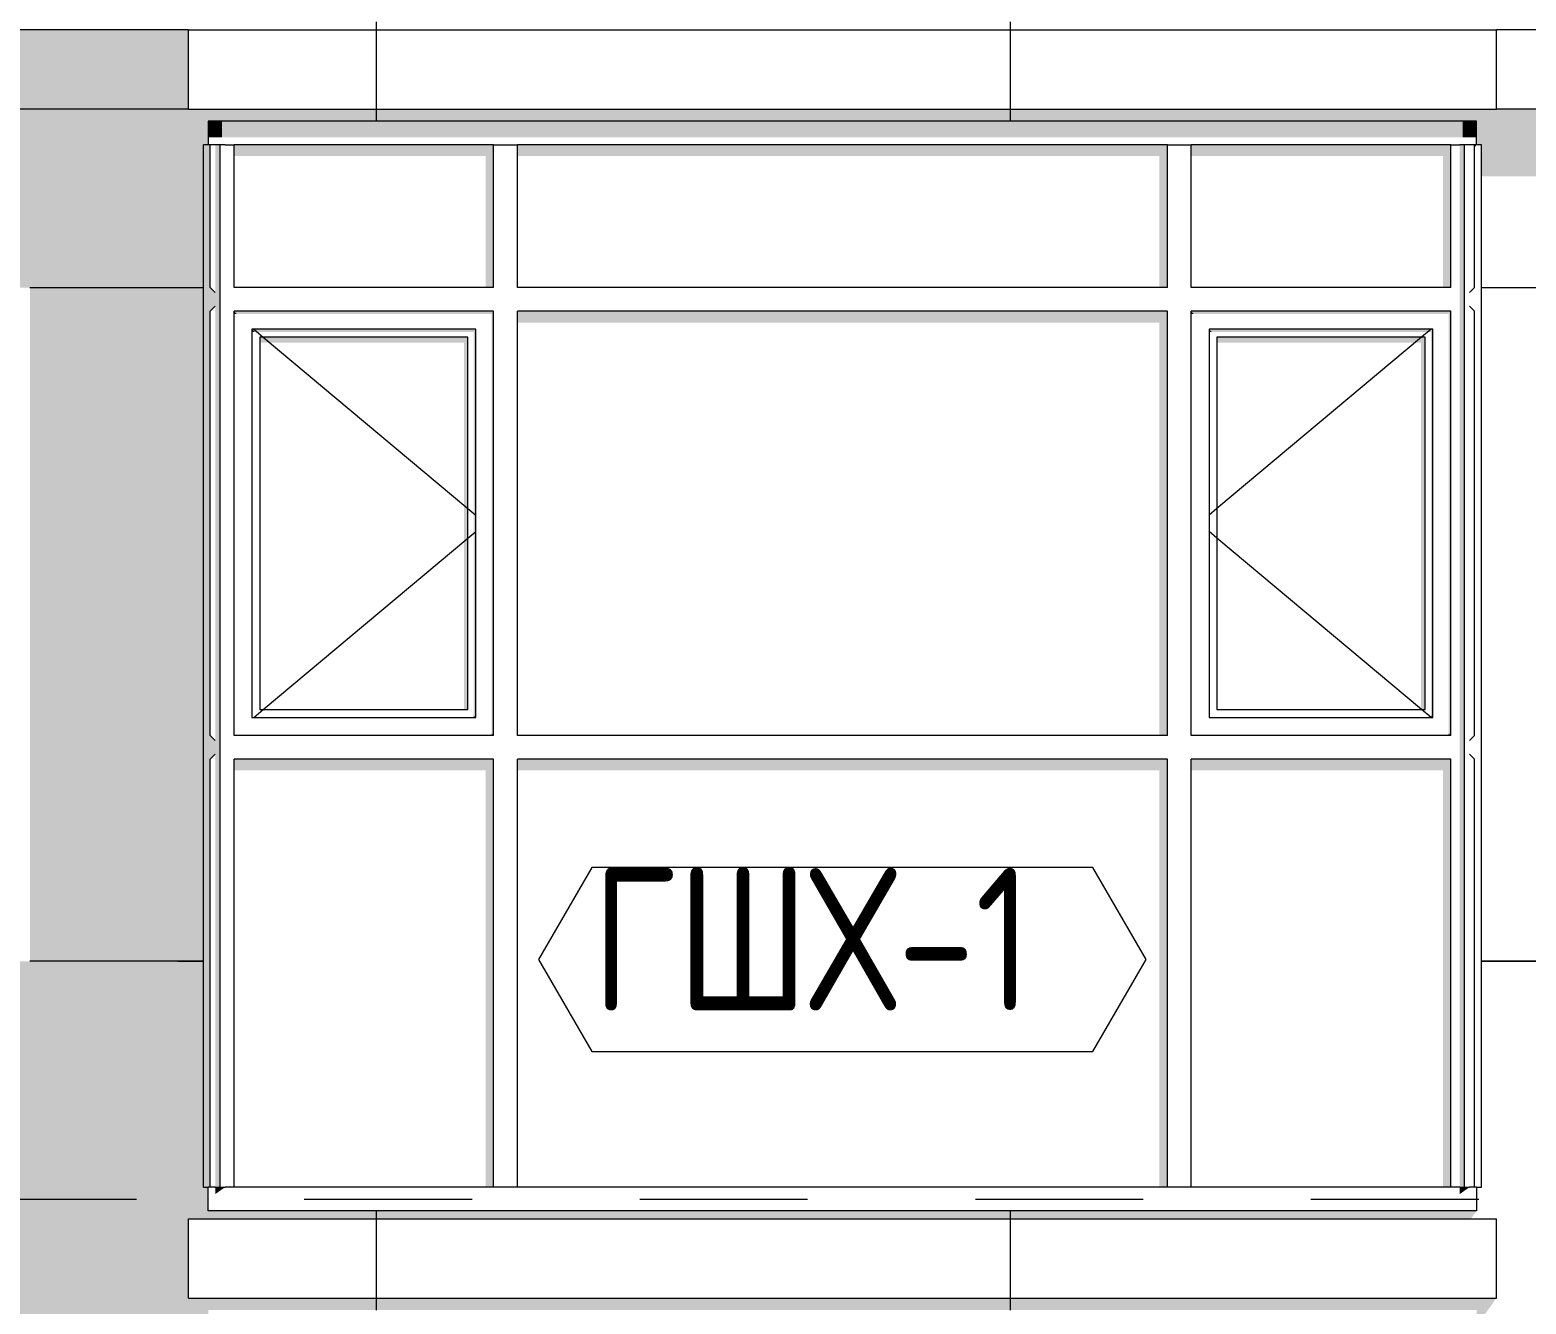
# Model space of a CAD drawing. Header units: millimetres. Extents: x 18162 to 7085488, y 72188 to 247925.
# Drawn here: x 4818840 to 4822615, y 118572 to 121787 of the extents above; entities that cross this region are included whole.
import ezdxf

# ---------------------------------------------------------------- set-up
doc = ezdxf.new("R2010")
doc.units = ezdxf.units.MM
doc.header["$MEASUREMENT"] = 0
doc.linetypes.add('Dashed', pattern=[423.333333, 211.666667, -211.666667])
doc.layers.add('Finish - Wall', color=7, linetype='Continuous')
doc.layers.add('Structural - Bearing', color=7, linetype='Continuous')
doc.styles.add('GENERATED_STYLE_3', font='', dxfattribs={"width": 0.8})
doc.styles.get('GENERATED_STYLE_3').set_extended_font_data('ISOCPEUR MON')

# ---------------------------------------------------------------- blocks, each defined once
blk = doc.blocks.new('*X1883', base_point=(4860813, 82836.7))
at = {"layer": 'Structural - Bearing', "color": 8, "linetype": 'Continuous', "lineweight": 13}
for p, q in [((4819713, 118586.7), (4819713, 118556.7)), ((4821313, 118586.7), (4821313, 118556.7))]:
    blk.add_line(p, q, dxfattribs=at)
blk = doc.blocks.new('*X1894', base_point=(4860813, 82836.7))
at = {"layer": 'Structural - Bearing', "color": 7, "linetype": 'Continuous', "lineweight": 9}
for p, q in [((4819713, 118786.7), (4819713, 118586.7)), ((4821313, 118786.7), (4821313, 118586.7))]:
    blk.add_line(p, q, dxfattribs=at)
blk = doc.blocks.new('*X1895', base_point=(4860813, 82836.7))
at = {"layer": 'Structural - Bearing', "color": 8, "linetype": 'Continuous', "lineweight": 13}
for p, q in [((4819713, 121586.7), (4819713, 121556.7)), ((4821313, 121586.7), (4821313, 121556.7)), ((4818839.5, 121136.7), (4819213, 121136.7)), ((4819213, 121136.7), (4819277.1, 121136.7)), ((4822501.9, 121136.7), (4822913, 121136.7)), ((4819213, 119436.7), (4818839.5, 119436.7)), ((4819277.1, 119436.7), (4819213, 119436.7)), ((4819213, 119436.7), (4819277.1, 119436.7)), ((4822913, 119436.7), (4822501.9, 119436.7)), ((4822501.9, 119436.7), (4822913, 119436.7)), ((4819713, 118806.7), (4819713, 118786.7)), ((4821313, 118806.7), (4821313, 118786.7))]:
    blk.add_line(p, q, dxfattribs=at)
blk = doc.blocks.new('*X1911', base_point=(4860813, 82836.7))
at = {"layer": 'Structural - Bearing', "color": 8, "linetype": 'Continuous', "lineweight": 13}
for p, q in [((4819713, 121806.7), (4819713, 121786.7)), ((4821313, 121806.7), (4821313, 121786.7))]:
    blk.add_line(p, q, dxfattribs=at)
blk = doc.blocks.new('*X1916', base_point=(4860813, 82836.7))
at = {"layer": 'Structural - Bearing', "color": 7, "linetype": 'Continuous', "lineweight": 9}
for p, q in [((4819713, 121786.7), (4819713, 121586.7)), ((4821313, 121786.7), (4821313, 121586.7))]:
    blk.add_line(p, q, dxfattribs=at)
blk = doc.blocks.new('Label_114_3', base_point=(4820889.5, 119206.7))
at = {"color": 13, "linetype": 'Continuous', "lineweight": 13, "flags": 128}
blk.add_lwpolyline([(4820123.1, 119440.9), (4820257.2, 119208.7), (4821521.8, 119208.7), (4821655.9, 119440.9), (4821521.8, 119673.2), (4820257.2, 119673.2)], close=True, dxfattribs=at)
at = {"color": 13, "lineweight": 13, "insert": (4820257.2, 119672.5), "char_height": 360, "attachment_point": 1, "style": 'GENERATED_STYLE_3'}
blk.add_mtext('\\A1;{\\pql;\\pt0,253000;\\fISOCPEUR MON|b0|i0|c0|p0;\\W0.800000;ГШХ-1\\fISOCPEUR MON|b0|i0|c0|p0;\\W0.800000;\\A1{\\H.66x;\\S^  ;}\\fISOCPEUR MON|b0|i0|c0|p0;\\W0.800000;\\fISOCPEUR MON|b0|i0|c0|p0;\\W0.800000;\\A1{\\H.66x;\\S^  ;}\\fISOCPEUR MON|b0|i0|c0|p0;\\W0.800000; \\fISOCPEUR MON|b0|i0|c0|p0;\\W0.800000;\\fISOCPEUR MON|b0|i0|c0|p0;\\W0.800000;\\fISOCPEUR MON|b0|i0|c0|p0;\\W0.800000;\\fISOCPEUR MON|b0|i0|c0|p0;\\W0.800000;\\fISOCPEUR MON|b0|i0|c0|p0;\\W0.800000;\\fISOCPEUR MON|b0|i0|c0|p0;\\W0.800000;\\fISOCPEUR MON|b0|i0|c0|p0;\\W0.800000;\\fISOCPEUR MON|b0|i0|c0|p0;\\W0.800000;\\fISOCPEUR MON|b0|i0|c0|p0;\\W0.800000;\\fISOCPEUR MON|b0|i0|c0|p0;\\W0.800000;\\fISOCPEUR MON|b0|i0|c0|p0;\\W0.800000;\\fISOCPEUR MON|b0|i0|c0|p0;\\W0.800000;\\fISOCPEUR MON|b0|i0|c0|p0;\\W0.800000;\\fISOCPEUR MON|b0|i0|c0|p0;\\W0.800000;\\fISOCPEUR MON|b0|i0|c0|p0;\\W0.800000;\\fISOCPEUR MON|b0|i0|c0|p0;\\W0.800000;\\fISOCPEUR MON|b0|i0|c0|p0;\\W0.800000;\\fISOCPEUR MON|b0|i0|c0|p0;\\W0.800000;\\fISOCPEUR MON|b0|i0|c0|p0;\\W0.800000;\\fISOCPEUR MON|b0|i0|c0|p0;\\W0.800000;\\fISOCPEUR MON|b0|i0|c0|p0;\\W0.800000;\\fISOCPEUR MON|b0|i0|c0|p0;\\W0.800000;\\fISOCPEUR MON|b0|i0|c0|p0;\\W0.800000;\\fISOCPEUR MON|b0|i0|c0|p0;\\W0.800000;\\fISOCPEUR MON|b0|i0|c0|p0;\\W0.800000;\\fISOCPEUR MON|b0|i0|c0|p0;\\W0.800000;\\fISOCPEUR MON|b0|i0|c0|p0;\\W0.800000;\\fISOCPEUR MON|b0|i0|c0|p0;\\W0.800000;\\fISOCPEUR MON|b0|i0|c0|p0;\\W0.800000;\\fISOCPEUR MON|b0|i0|c0|p0;\\W0.800000;\\fISOCPEUR MON|b0|i0|c0|p0;\\W0.800000;\\fISOCPEUR MON|b0|i0|c0|p0;\\W0.800000;\\fISOCPEUR MON|b0|i0|c0|p0;\\W0.800000;\\fISOCPEUR MON|b0|i0|c0|p0;\\W0.800000;\\fISOCPEUR MON|b0|i0|c0|p0;\\W0.800000;\\fISOCPEUR MON|b0|i0|c0|p0;\\W0.800000;\\fISOCPEUR MON|b0|i0|c0|p0;\\W0.800000;\\fISOCPEUR MON|b0|i0|c0|p0;\\W0.800000;\\fISOCPEUR MON|b0|i0|c0|p0;\\W0.800000;\\fISOCPEUR MON|b0|i0|c0|p0;\\W0.800000;\\fISOCPEUR MON|b0|i0|c0|p0;\\W0.800000;\\fISOCPEUR MON|b0|i0|c0|p0;\\W0.800000;\\fISOCPEUR MON|b0|i0|c0|p0;\\W0.800000;}', dxfattribs=at)

msp = doc.modelspace()

# ---------------------------------------------------------------- hatches: boundary and pattern name
at = {"layer": 'Finish - Wall', "linetype": 'Continuous', "lineweight": 0}
for points in [[(4819289.5, 121556.7), (4819289.5, 121516), (4819324.5, 121516), (4819324.5, 121556.7)], [(4819324.5, 121516), (4820039.5, 121516), (4820039.5, 121556.7), (4819324.5, 121556.7)], [(4820039.5, 121556.7), (4820039.5, 121516), (4821739.5, 121516), (4821739.5, 121556.7)], [(4821739.5, 121556.7), (4821739.5, 121516), (4822454.5, 121516), (4822454.5, 121556.7)], [(4822454.5, 121556.7), (4822454.5, 121516), (4822489.5, 121516), (4822489.5, 121556.7)], [(4819277.1, 121496.7), (4819277.1, 121106.7), (4819319.5, 121106.7), (4819319.5, 121496.7), (4819307.1, 121496.7), (4819307.1, 121124.1), (4819294.5, 121136.7), (4819294.5, 121496.7)], [(4819354.5, 121468.4), (4819989.5, 121468.4), (4819989.5, 121136.7), (4820009.5, 121136.7), (4820009.5, 121496.7), (4819354.5, 121496.7)], [(4821709.5, 121496.7), (4820069.5, 121496.7), (4820069.5, 121468.4), (4821689.5, 121468.4), (4821689.5, 121136.7), (4821709.5, 121136.7)], [(4822424.5, 121496.7), (4821769.5, 121496.7), (4821769.5, 121468.4), (4822404.5, 121468.4), (4822404.5, 121136.7), (4822424.5, 121136.7)], [(4822447.1, 121106.7), (4822459.5, 121106.7), (4822459.5, 121496.7), (4822447.1, 121496.7)], [(4822484.5, 121489.6), (4822489.5, 121496.7), (4822484.5, 121496.7)], [(4822447.1, 119976.7), (4822459.5, 119976.7), (4822459.5, 121106.7), (4822447.1, 121106.7)], [(4822471.9, 121124.1), (4822478.2, 121127.8), (4822484.5, 121136.7)], [(4819361.6, 121069.6), (4819354.5, 121076.7), (4819354.5, 121069.6)], [(4819354.5, 121076.7), (4819361.6, 121069.6), (4820002.4, 121069.6), (4820009.5, 121076.7)], [(4820009.5, 121076.7), (4820002.4, 121069.6), (4820004.5, 121069.6), (4820004.5, 120011.7), (4820009.5, 120006.7)], [(4820069.5, 121048.4), (4821689.5, 121048.4), (4821689.5, 120006.7), (4821709.5, 120006.7), (4821709.5, 121076.7), (4820069.5, 121076.7)], [(4821776.6, 121069.6), (4821769.5, 121076.7), (4821769.5, 121069.6)], [(4822424.5, 121076.7), (4821769.5, 121076.7), (4821776.6, 121069.6), (4822417.4, 121069.6)], [(4822424.5, 121076.7), (4822417.4, 121069.6), (4822419.5, 121069.6), (4822419.5, 120011.7), (4822424.5, 120006.7)], [(4819399.5, 121031.7), (4819399.5, 121024.6), (4819406.6, 121024.6)], [(4819399.5, 121031.7), (4819406.6, 121024.6), (4819957.4, 121024.6), (4819964.5, 121031.7)], [(4819964.5, 121031.7), (4819957.4, 121024.6), (4819959.5, 121024.6), (4819959.5, 120056.7), (4819964.5, 120051.7)], [(4821814.5, 121031.7), (4821814.5, 121024.6), (4821821.6, 121024.6)], [(4821814.5, 121031.7), (4821821.6, 121024.6), (4822372.4, 121024.6), (4822379.5, 121031.7)], [(4822379.5, 121031.7), (4822372.4, 121024.6), (4822374.5, 121024.6), (4822374.5, 120056.7), (4822379.5, 120051.7)], [(4819419.5, 120997.5), (4819934.5, 120997.5), (4819934.5, 120071.7), (4819944.5, 120071.7), (4819944.5, 121011.7), (4819419.5, 121011.7)], [(4822359.5, 121011.7), (4821834.5, 121011.7), (4821834.5, 120997.5), (4822349.5, 120997.5), (4822349.5, 120071.7), (4822359.5, 120071.7)], [(4819959.5, 120051.7), (4819964.5, 120051.7), (4819959.5, 120056.7)], [(4822374.5, 120051.7), (4822379.5, 120051.7), (4822374.5, 120056.7)], [(4820004.5, 120006.7), (4820009.5, 120006.7), (4820004.5, 120011.7)], [(4822419.5, 120006.7), (4822424.5, 120006.7), (4822419.5, 120011.7)], [(4819319.5, 119976.7), (4819277.1, 119976.7), (4819277.1, 118866.7), (4819294.5, 118866.7), (4819294.5, 119946.7), (4819307.1, 119959.3), (4819307.1, 118866.7), (4819319.5, 118866.7)], [(4822447.1, 118866.7), (4822459.5, 118866.7), (4822459.5, 119976.7), (4822447.1, 119976.7)], [(4822471.9, 119994.1), (4822478.2, 119997.8), (4822484.5, 120006.7)], [(4820009.5, 119946.7), (4819354.5, 119946.7), (4819354.5, 119918.4), (4819989.5, 119918.4), (4819989.5, 118866.7), (4820009.5, 118866.7)], [(4821709.5, 119946.7), (4820069.5, 119946.7), (4820069.5, 119918.4), (4821689.5, 119918.4), (4821689.5, 118866.7), (4821709.5, 118866.7)], [(4821769.5, 119946.7), (4821769.5, 119918.4), (4822404.5, 119918.4), (4822404.5, 118866.7), (4822424.5, 118866.7), (4822424.5, 119946.7)], [(4819307.1, 118849.1), (4819324.5, 118861.4), (4819324.5, 118866.7), (4819307.1, 118866.7)], [(4819331.9, 118866.7), (4819324.5, 118866.7), (4819324.5, 118861.4)], [(4822447.1, 118849.1), (4822454.5, 118854.4), (4822454.5, 118866.7), (4822447.1, 118866.7)], [(4822471.9, 118866.7), (4822454.5, 118866.7), (4822454.5, 118854.4)]]:
    msp.add_hatch(color=49, dxfattribs=at).paths.add_polyline_path(points)
h = msp.add_hatch(color=49, dxfattribs=at)
h.paths.add_polyline_path([(4819277.1, 121106.7), (4819277.1, 119976.7), (4819319.5, 119976.7), (4819319.5, 121106.7)])
h.paths.add_polyline_path([(4819294.5, 120006.7), (4819294.5, 121076.7), (4819307.1, 121089.3), (4819307.1, 119994.1)], flags=0)
at = {"layer": 'Structural - Bearing', "linetype": 'Continuous', "lineweight": 0}
for points in [[(4818114.2, 121586.7), (4819239.5, 121586.7), (4819239.5, 121786.7), (4818114.2, 121786.7)], [(4812444.5, 121586.7), (4809589.5, 121586.7), (4809589.5, 118736.7), (4809839.5, 118736.7), (4809839.5, 118786.7), (4813075.4, 118786.7), (4813089.5, 118806.7), (4809889.5, 118806.7), (4809889.5, 118866.7), (4809877.1, 118866.7), (4809877.1, 121496.7), (4809889.5, 121496.7), (4809889.5, 121556.7), (4813089.5, 121556.7), (4813089.5, 121496.7), (4813101.9, 121496.7), (4813101.9, 121417.4), (4817994.5, 121417.4), (4817994.5, 121168.2), (4818007.1, 121155.6), (4818007.1, 121136.7), (4818839.5, 121136.7), (4818839.5, 119436.7), (4817994.5, 119436.7), (4817994.5, 119298.2), (4818007.1, 119285.6), (4818007.1, 119256), (4817994.5, 119238.2), (4817994.5, 118736.7), (4819239.5, 118736.7), (4819239.5, 118786.7), (4822475.4, 118786.7), (4822489.5, 118806.7), (4819289.5, 118806.7), (4819289.5, 118866.7), (4819277.1, 118866.7), (4819277.1, 121496.7), (4819289.5, 121496.7), (4819289.5, 121556.7), (4822489.5, 121556.7), (4822489.5, 121496.7), (4822501.9, 121496.7), (4822501.9, 121417.4), (4823519.5, 121417.4), (4823519.5, 119608.4), (4823539.5, 119608.4), (4823539.5, 121586.7), (4822342.7, 121586.7), (4815714.5, 121586.7)], [(4818007.1, 116256), (4817994.5, 116238.2), (4817994.5, 115736.7), (4819239.5, 115736.7), (4819239.5, 115786.7), (4822475.4, 115786.7), (4822489.5, 115806.7), (4819289.5, 115806.7), (4819289.5, 115866.7), (4819277.1, 115866.7), (4819277.1, 118496.7), (4819289.5, 118496.7), (4819289.5, 118556.7), (4822489.5, 118556.7), (4822489.5, 118516), (4822539.5, 118586.7), (4819239.5, 118586.7), (4819239.5, 118736.7), (4817994.5, 118736.7), (4817994.5, 118168.2), (4818007.1, 118155.6), (4818007.1, 118136.7), (4818839.5, 118136.7), (4818839.5, 116436.7), (4817994.5, 116436.7), (4817994.5, 116298.2), (4818007.1, 116285.6)]]:
    msp.add_hatch(color=49, dxfattribs=at).paths.add_polyline_path(points)

# ---------------------------------------------------------------- linework, layer by layer
at = {"color": 8, "linetype": 'Dashed', "lineweight": 13, "ltscale": 2}
msp.add_line((4805138.5, 118836.7), (4846132, 118836.7), dxfattribs=at)
at = {"layer": 'Finish - Wall', "color": 7, "linetype": 'Continuous', "lineweight": 9}
for p, q in [((4819289.5, 121556.7), (4819289.5, 121496.7)), ((4819324.5, 121556.7), (4819289.5, 121556.7)), ((4820039.5, 121556.7), (4819324.5, 121556.7)), ((4821739.5, 121556.7), (4820039.5, 121556.7)), ((4822454.5, 121556.7), (4821739.5, 121556.7)), ((4822489.5, 121556.7), (4822454.5, 121556.7)), ((4822489.5, 121496.7), (4822489.5, 121556.7)), ((4819289.5, 121496.7), (4819277.1, 121496.7)), ((4819277.1, 121106.7), (4819277.1, 121496.7)), ((4819294.5, 121496.7), (4819289.5, 121496.7)), ((4819307.1, 121496.7), (4819294.5, 121496.7)), ((4819294.5, 121136.7), (4819294.5, 121496.7)), ((4819319.5, 121496.7), (4819307.1, 121496.7)), ((4819331.9, 121496.7), (4819319.5, 121496.7)), ((4819319.5, 121106.7), (4819319.5, 121496.7)), ((4819331.9, 121496.7), (4819354.5, 121496.7)), ((4820009.5, 121496.7), (4819354.5, 121496.7)), ((4819354.5, 121136.7), (4819354.5, 121496.7)), ((4820009.5, 121496.7), (4820069.5, 121496.7)), ((4820009.5, 121136.7), (4820009.5, 121496.7)), ((4821709.5, 121496.7), (4820069.5, 121496.7)), ((4820069.5, 121136.7), (4820069.5, 121496.7)), ((4821709.5, 121496.7), (4821769.5, 121496.7)), ((4821709.5, 121136.7), (4821709.5, 121496.7)), ((4822424.5, 121496.7), (4821769.5, 121496.7)), ((4821769.5, 121136.7), (4821769.5, 121496.7)), ((4822424.5, 121496.7), (4822447.1, 121496.7)), ((4822424.5, 121136.7), (4822424.5, 121496.7)), ((4822459.5, 121496.7), (4822447.1, 121496.7)), ((4822471.9, 121496.7), (4822459.5, 121496.7)), ((4822459.5, 121106.7), (4822459.5, 121496.7)), ((4822484.5, 121496.7), (4822471.9, 121496.7)), ((4822489.5, 121496.7), (4822484.5, 121496.7)), ((4822484.5, 121136.7), (4822484.5, 121496.7)), ((4822501.9, 121496.7), (4822489.5, 121496.7)), ((4822501.9, 121106.7), (4822501.9, 121496.7)), ((4819277.1, 119976.7), (4819277.1, 121106.7)), ((4819307.1, 121124.1), (4819294.5, 121136.7)), ((4819319.5, 119976.7), (4819319.5, 121106.7)), ((4820009.5, 121136.7), (4819354.5, 121136.7)), ((4821709.5, 121136.7), (4820069.5, 121136.7)), ((4822424.5, 121136.7), (4821769.5, 121136.7)), ((4822459.5, 119976.7), (4822459.5, 121106.7)), ((4822484.5, 121136.7), (4822471.9, 121124.1)), ((4822501.9, 119976.7), (4822501.9, 121106.7)), ((4819294.5, 121076.7), (4819307.1, 121089.3)), ((4819294.5, 120006.7), (4819294.5, 121076.7)), ((4819354.5, 120006.7), (4819354.5, 121076.7)), ((4820009.5, 121076.7), (4819354.5, 121076.7)), ((4820009.5, 120006.7), (4820009.5, 121076.7)), ((4820069.5, 120006.7), (4820069.5, 121076.7)), ((4821709.5, 121076.7), (4820069.5, 121076.7)), ((4821709.5, 120006.7), (4821709.5, 121076.7)), ((4821769.5, 120006.7), (4821769.5, 121076.7)), ((4822424.5, 121076.7), (4821769.5, 121076.7)), ((4822424.5, 120006.7), (4822424.5, 121076.7)), ((4822471.9, 121089.3), (4822484.5, 121076.7)), ((4822484.5, 120006.7), (4822484.5, 121076.7)), ((4819399.5, 121031.7), (4819399.5, 120051.7)), ((4819964.5, 121031.7), (4819399.5, 121031.7)), ((4819404.4, 121031.7), (4819428.3, 121011.7)), ((4819964.5, 120051.7), (4819964.5, 121031.7)), ((4821814.5, 121031.7), (4821814.5, 120051.7)), ((4822379.5, 121031.7), (4821814.5, 121031.7)), ((4822374.7, 121031.7), (4822350.8, 121011.7)), ((4822379.5, 120051.7), (4822379.5, 121031.7)), ((4819944.5, 121011.7), (4819419.5, 121011.7)), ((4819419.5, 121011.7), (4819419.5, 120071.7)), ((4819428.3, 121011.7), (4819944.5, 120579.4)), ((4819944.5, 120071.7), (4819944.5, 121011.7)), ((4822359.5, 121011.7), (4821834.5, 121011.7)), ((4822350.8, 121011.7), (4821834.5, 120579.4)), ((4821834.5, 121011.7), (4821834.5, 120071.7)), ((4822359.5, 120071.7), (4822359.5, 121011.7)), ((4819944.5, 120579.4), (4819964.5, 120562.6)), ((4821834.5, 120579.4), (4821814.5, 120562.6)), ((4819428.3, 120071.7), (4819944.5, 120504)), ((4819944.5, 120504), (4819964.5, 120520.7)), ((4821834.5, 120504), (4821814.5, 120520.7)), ((4822350.8, 120071.7), (4821834.5, 120504)), ((4819399.5, 120051.7), (4819964.5, 120051.7)), ((4819404.4, 120051.7), (4819428.3, 120071.7)), ((4819419.5, 120071.7), (4819944.5, 120071.7)), ((4821814.5, 120051.7), (4822379.5, 120051.7)), ((4821834.5, 120071.7), (4822359.5, 120071.7)), ((4822374.7, 120051.7), (4822350.8, 120071.7)), ((4819277.1, 118866.7), (4819277.1, 119976.7)), ((4819307.1, 119994.1), (4819294.5, 120006.7)), ((4819319.5, 118866.7), (4819319.5, 119976.7)), ((4820009.5, 120006.7), (4819354.5, 120006.7)), ((4821709.5, 120006.7), (4820069.5, 120006.7)), ((4822424.5, 120006.7), (4821769.5, 120006.7)), ((4822459.5, 118866.7), (4822459.5, 119976.7)), ((4822484.5, 120006.7), (4822471.9, 119994.1)), ((4822501.9, 118866.7), (4822501.9, 119976.7)), ((4819294.5, 119946.7), (4819307.1, 119959.3)), ((4819294.5, 118866.7), (4819294.5, 119946.7)), ((4819354.5, 118866.7), (4819354.5, 119946.7)), ((4820009.5, 119946.7), (4819354.5, 119946.7)), ((4820009.5, 118866.7), (4820009.5, 119946.7)), ((4820069.5, 118866.7), (4820069.5, 119946.7)), ((4821709.5, 119946.7), (4820069.5, 119946.7)), ((4821709.5, 118866.7), (4821709.5, 119946.7)), ((4821769.5, 118866.7), (4821769.5, 119946.7)), ((4822424.5, 119946.7), (4821769.5, 119946.7)), ((4822424.5, 118866.7), (4822424.5, 119946.7)), ((4822471.9, 119959.3), (4822484.5, 119946.7)), ((4822484.5, 118866.7), (4822484.5, 119946.7)), ((4819277.1, 118866.7), (4819289.5, 118866.7)), ((4819289.5, 118806.7), (4819289.5, 118866.7)), ((4819294.5, 118866.7), (4819289.5, 118866.7)), ((4819307.1, 118866.7), (4819294.5, 118866.7)), ((4819307.1, 118866.7), (4819319.5, 118866.7)), ((4819319.5, 118866.7), (4819331.9, 118866.7)), ((4819354.5, 118866.7), (4819331.9, 118866.7)), ((4820009.5, 118866.7), (4819354.5, 118866.7)), ((4820069.5, 118866.7), (4820009.5, 118866.7)), ((4821709.5, 118866.7), (4820069.5, 118866.7)), ((4821769.5, 118866.7), (4821709.5, 118866.7)), ((4822424.5, 118866.7), (4821769.5, 118866.7)), ((4822447.1, 118866.7), (4822424.5, 118866.7)), ((4822447.1, 118866.7), (4822459.5, 118866.7)), ((4822459.5, 118866.7), (4822471.9, 118866.7)), ((4822484.5, 118866.7), (4822471.9, 118866.7)), ((4822489.5, 118866.7), (4822484.5, 118866.7)), ((4822489.5, 118866.7), (4822489.5, 118806.7)), ((4822489.5, 118866.7), (4822501.9, 118866.7)), ((4819324.5, 118806.7), (4819289.5, 118806.7)), ((4820039.5, 118806.7), (4819324.5, 118806.7)), ((4821739.5, 118806.7), (4820039.5, 118806.7)), ((4822454.5, 118806.7), (4821739.5, 118806.7)), ((4822489.5, 118806.7), (4822454.5, 118806.7))]:
    msp.add_line(p, q, dxfattribs=at)
at = {"layer": 'Structural - Bearing', "color": 7, "linetype": 'Continuous', "lineweight": 13}
for p, q in [((4819239.5, 121786.7), (4813139.5, 121786.7)), ((4819239.5, 121586.7), (4819239.5, 121786.7)), ((4819239.5, 121786.7), (4822539.5, 121786.7)), ((4825139.9, 121786.7), (4822539.5, 121786.7)), ((4822539.5, 121586.7), (4822539.5, 121786.7)), ((4819239.5, 121586.7), (4813139.5, 121586.7)), ((4819239.5, 121586.7), (4822539.5, 121586.7)), ((4825139.9, 121586.7), (4822539.5, 121586.7)), ((4819239.5, 118586.7), (4819239.5, 118786.7)), ((4819239.5, 118786.7), (4822539.5, 118786.7)), ((4822539.5, 118586.7), (4822539.5, 118786.7)), ((4819239.5, 118586.7), (4822539.5, 118586.7))]:
    msp.add_line(p, q, dxfattribs=at)

# ---------------------------------------------------------------- block references
at = {"color": 12, "linetype": 'Continuous', "lineweight": 13}
msp.add_blockref('Label_114_3', (4820889.5, 119206.7), dxfattribs=at)
at = {"layer": 'Structural - Bearing', "lineweight": 0}
for name in ['*X1911', '*X1916', '*X1895', '*X1894', '*X1883']:
    msp.add_blockref(name, (4860813, 82836.7), dxfattribs=at)

doc.saveas('drawing.dxf')
